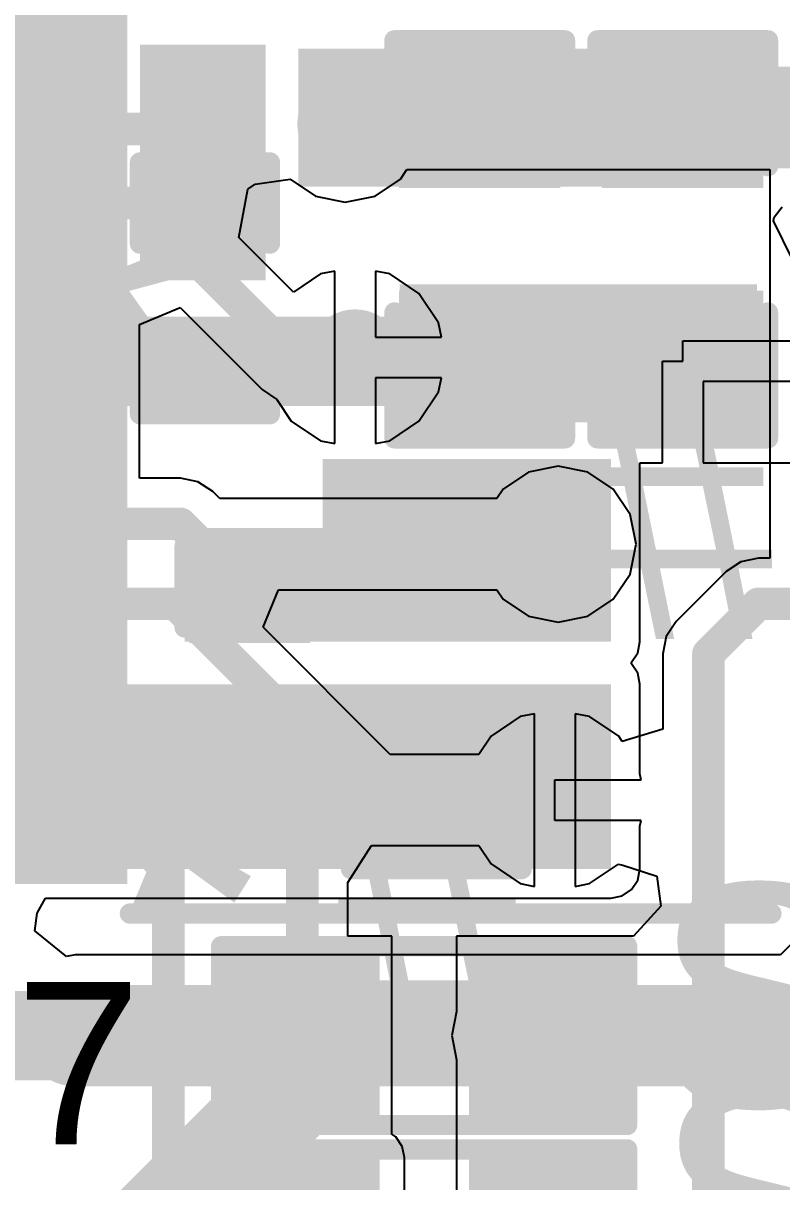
# Model space of a CAD drawing. Header units: millimetres. Extents: x -0.71 to 2.98, y -0.65 to 2.9.
# Drawn here: x 0.6612 to 0.8481, y -0.044 to 0.2413 of the extents above; entities that cross this region are included whole.
import ezdxf

# ---------------------------------------------------------------- set-up
doc = ezdxf.new("R2010")
doc.units = ezdxf.units.MM
doc.header["$MEASUREMENT"] = 0
for name, color, linetype in [('BottomLayer', 5, 'Continuous'), ('BottomOverlay', 54, 'Continuous'), ('BottomPaste', 16, 'Continuous'), ('BottomSolder', 6, 'Continuous'), ('Mechanical2', 216, 'Continuous'), ('TopLayer', 1, 'Continuous'), ('TopOverlay', 2, 'Continuous'), ('TopPaste', 8, 'Continuous'), ('TopSolder', 216, 'Continuous'), ('ViaHoleLayer', 16, 'Continuous')]:
    doc.layers.add(name, color=color, linetype=linetype)
doc.styles.add('Arial', font='', dxfattribs={"height": 0.2})
doc.styles.get('Arial').set_extended_font_data('Arial')

# ---------------------------------------------------------------- blocks, each defined once
blk = doc.blocks.new('SOLDER_BRIDGE_74')
at = {"layer": 'TopLayer'}
for points in [[(-0.045, -0.0175), (-0.045, 0.0175), (-0.015, 0.0175), (-0.015, -0.0175)], [(0.015, -0.0175), (0.015, 0.0175), (0.045, 0.0175), (0.045, -0.0175)]]:
    blk.add_hatch(color=1, dxfattribs=at).paths.add_polyline_path(points)
at = {"layer": 'TopPaste'}
for points in [[(-0.045, -0.0175), (-0.045, 0.0175), (-0.015, 0.0175), (-0.015, -0.0175)], [(0.015, -0.0175), (0.015, 0.0175), (0.045, 0.0175), (0.045, -0.0175)]]:
    blk.add_hatch(color=8, dxfattribs=at).paths.add_polyline_path(points)
at = {"layer": 'TopSolder'}
for points in [[(-0.049, -0.0215), (-0.049, 0.0215), (-0.011, 0.0215), (-0.011, -0.0215)], [(0.011, -0.0215), (0.011, 0.0215), (0.049, 0.0215), (0.049, -0.0215)]]:
    blk.add_hatch(color=216, dxfattribs=at).paths.add_polyline_path(points)
at = {"layer": 'TopOverlay', "const_width": 0.005}
for points in [[(-0.05, 0.022), (-0.05, -0.022)], [(0.05, 0.022), (-0.05, 0.022)], [(0.05, 0.022), (0.05, -0.022)], [(0.05, -0.022), (-0.05, -0.022)]]:
    blk.add_lwpolyline(points, dxfattribs=at)
at = {"layer": 'TopOverlay', "const_width": 0.0025}
for points in [[(-0.05125, 0.022, 1), (-0.04875, 0.022, 1)], [(-0.05125, 0.022, 1), (-0.04875, 0.022, 1)], [(0.04875, 0.022, 1), (0.05125, 0.022, 1)], [(0.04875, 0.022, 1), (0.05125, 0.022, 1)], [(-0.05125, -0.022, 1), (-0.04875, -0.022, 1)], [(-0.05125, -0.022, 1), (-0.04875, -0.022, 1)], [(0.04875, -0.022, 1), (0.05125, -0.022, 1)], [(0.04875, -0.022, 1), (0.05125, -0.022, 1)]]:
    blk.add_lwpolyline(points, format="xyb", close=True, dxfattribs=at)
blk = doc.blocks.new('PCM1865DBTR_250')
at = {"layer": 'TopLayer'}
for points in [[(-0.1437, 0.06496), (-0.08465, 0.06496), (-0.08465, 0.05315), (-0.1437, 0.05315)], [(-0.1437, 0.04528), (-0.08465, 0.04528), (-0.08465, 0.03346), (-0.1437, 0.03346)], [(-0.1437, 0.02559), (-0.08465, 0.02559), (-0.08465, 0.01378), (-0.1437, 0.01378)], [(-0.1437, 0.00591), (-0.08465, 0.00591), (-0.08465, -0.00591), (-0.1437, -0.00591)], [(-0.1437, -0.01378), (-0.08465, -0.01378), (-0.08465, -0.02559), (-0.1437, -0.02559)], [(-0.1437, -0.03346), (-0.08465, -0.03346), (-0.08465, -0.04528), (-0.1437, -0.04528)], [(-0.1437, -0.05315), (-0.08465, -0.05315), (-0.08465, -0.06496), (-0.1437, -0.06496)], [(-0.1437, -0.07283), (-0.08465, -0.07283), (-0.08465, -0.08465), (-0.1437, -0.08465)], [(-0.1437, -0.09252), (-0.08465, -0.09252), (-0.08465, -0.10433), (-0.1437, -0.10433)], [(-0.1437, -0.1122), (-0.08465, -0.1122), (-0.08465, -0.12402), (-0.1437, -0.12402)], [(-0.08465, -0.1437), (-0.1437, -0.1437), (-0.1437, -0.13189), (-0.08465, -0.13189)]]:
    blk.add_hatch(color=1, dxfattribs=at).paths.add_polyline_path(points)
at = {"layer": 'TopPaste'}
for points in [[(-0.1437, 0.06496), (-0.08465, 0.06496), (-0.08465, 0.05315), (-0.1437, 0.05315)], [(-0.1437, 0.04528), (-0.08465, 0.04528), (-0.08465, 0.03346), (-0.1437, 0.03346)], [(-0.1437, 0.02559), (-0.08465, 0.02559), (-0.08465, 0.01378), (-0.1437, 0.01378)], [(-0.1437, 0.00591), (-0.08465, 0.00591), (-0.08465, -0.00591), (-0.1437, -0.00591)], [(-0.1437, -0.01378), (-0.08465, -0.01378), (-0.08465, -0.02559), (-0.1437, -0.02559)], [(-0.1437, -0.03346), (-0.08465, -0.03346), (-0.08465, -0.04528), (-0.1437, -0.04528)], [(-0.1437, -0.05315), (-0.08465, -0.05315), (-0.08465, -0.06496), (-0.1437, -0.06496)], [(-0.1437, -0.07283), (-0.08465, -0.07283), (-0.08465, -0.08465), (-0.1437, -0.08465)], [(-0.1437, -0.09252), (-0.08465, -0.09252), (-0.08465, -0.10433), (-0.1437, -0.10433)], [(-0.1437, -0.1122), (-0.08465, -0.1122), (-0.08465, -0.12402), (-0.1437, -0.12402)], [(-0.08465, -0.1437), (-0.1437, -0.1437), (-0.1437, -0.13189), (-0.08465, -0.13189)]]:
    blk.add_hatch(color=8, dxfattribs=at).paths.add_polyline_path(points)
at = {"layer": 'TopSolder'}
for points in [[(-0.1477, 0.06896), (-0.08065, 0.06896), (-0.08065, 0.04915), (-0.1477, 0.04915)], [(-0.1477, 0.04928), (-0.08065, 0.04928), (-0.08065, 0.02946), (-0.1477, 0.02946)], [(-0.1477, 0.02959), (-0.08065, 0.02959), (-0.08065, 0.00978), (-0.1477, 0.00978)], [(-0.1477, 0.00991), (-0.08065, 0.00991), (-0.08065, -0.00991), (-0.1477, -0.00991)], [(-0.1477, -0.00978), (-0.08065, -0.00978), (-0.08065, -0.02959), (-0.1477, -0.02959)], [(-0.1477, -0.02946), (-0.08065, -0.02946), (-0.08065, -0.04928), (-0.1477, -0.04928)], [(-0.1477, -0.04915), (-0.08065, -0.04915), (-0.08065, -0.06896), (-0.1477, -0.06896)], [(-0.1477, -0.06883), (-0.08065, -0.06883), (-0.08065, -0.08865), (-0.1477, -0.08865)], [(-0.1477, -0.08852), (-0.08065, -0.08852), (-0.08065, -0.10833), (-0.1477, -0.10833)], [(-0.1477, -0.1082), (-0.08065, -0.1082), (-0.08065, -0.12802), (-0.1477, -0.12802)], [(-0.08065, -0.1477), (-0.1477, -0.1477), (-0.1477, -0.12789), (-0.08065, -0.12789)]]:
    blk.add_hatch(color=216, dxfattribs=at).paths.add_polyline_path(points)
at = {"layer": 'TopOverlay', "const_width": 0.005}
blk.add_lwpolyline([(-0.08, -0.155), (0.078, -0.155)], dxfattribs=at)
at = {"layer": 'TopOverlay', "const_width": 0.0025}
for points in [[(-0.08125, -0.155, 1), (-0.07875, -0.155, 1)], [(0.07675, -0.155, 1), (0.07925, -0.155, 1)]]:
    blk.add_lwpolyline(points, format="xyb", close=True, dxfattribs=at)
blk = doc.blocks.new('SOLDER_BRIDGE_271')
at = {"layer": 'TopLayer'}
for points in [[(-0.045, -0.0175), (-0.045, 0.0175), (-0.015, 0.0175), (-0.015, -0.0175)], [(0.015, -0.0175), (0.015, 0.0175), (0.045, 0.0175), (0.045, -0.0175)]]:
    blk.add_hatch(color=1, dxfattribs=at).paths.add_polyline_path(points)
at = {"layer": 'TopPaste'}
for points in [[(-0.045, -0.0175), (-0.045, 0.0175), (-0.015, 0.0175), (-0.015, -0.0175)], [(0.015, -0.0175), (0.015, 0.0175), (0.045, 0.0175), (0.045, -0.0175)]]:
    blk.add_hatch(color=8, dxfattribs=at).paths.add_polyline_path(points)
at = {"layer": 'TopSolder'}
for points in [[(-0.049, -0.0215), (-0.049, 0.0215), (-0.011, 0.0215), (-0.011, -0.0215)], [(0.011, -0.0215), (0.011, 0.0215), (0.049, 0.0215), (0.049, -0.0215)]]:
    blk.add_hatch(color=216, dxfattribs=at).paths.add_polyline_path(points)
at = {"layer": 'TopOverlay', "const_width": 0.005}
for points in [[(-0.05, 0.022), (-0.05, -0.022)], [(0.05, 0.022), (-0.05, 0.022)], [(0.05, 0.022), (0.05, -0.022)], [(0.05, -0.022), (-0.05, -0.022)]]:
    blk.add_lwpolyline(points, dxfattribs=at)
at = {"layer": 'TopOverlay', "const_width": 0.0025}
for points in [[(-0.05125, 0.022, 1), (-0.04875, 0.022, 1)], [(-0.05125, 0.022, 1), (-0.04875, 0.022, 1)], [(0.04875, 0.022, 1), (0.05125, 0.022, 1)], [(0.04875, 0.022, 1), (0.05125, 0.022, 1)], [(-0.05125, -0.022, 1), (-0.04875, -0.022, 1)], [(-0.05125, -0.022, 1), (-0.04875, -0.022, 1)], [(0.04875, -0.022, 1), (0.05125, -0.022, 1)], [(0.04875, -0.022, 1), (0.05125, -0.022, 1)]]:
    blk.add_lwpolyline(points, format="xyb", close=True, dxfattribs=at)
blk = doc.blocks.new('CAP_0603_B_309')
at = {"layer": 'BottomLayer'}
for points in [[(-0.045, -0.0175), (-0.045, 0.0175), (-0.015, 0.0175), (-0.015, -0.0175)], [(0.015, -0.0175), (0.015, 0.0175), (0.045, 0.0175), (0.045, -0.0175)]]:
    blk.add_hatch(color=5, dxfattribs=at).paths.add_polyline_path(points)
at = {"layer": 'BottomPaste'}
for points in [[(-0.045, -0.0175), (-0.045, 0.0175), (-0.015, 0.0175), (-0.015, -0.0175)], [(0.015, -0.0175), (0.015, 0.0175), (0.045, 0.0175), (0.045, -0.0175)]]:
    blk.add_hatch(color=16, dxfattribs=at).paths.add_polyline_path(points)
at = {"layer": 'BottomSolder'}
for points in [[(-0.04736, -0.01986), (-0.04736, 0.01986), (-0.01264, 0.01986), (-0.01264, -0.01986)], [(0.01264, -0.01986), (0.01264, 0.01986), (0.04736, 0.01986), (0.04736, -0.01986)]]:
    blk.add_hatch(color=6, dxfattribs=at).paths.add_polyline_path(points)
at = {"layer": 'BottomOverlay', "const_width": 0.005}
for points in [[(-0.049, -0.021), (-0.049, 0.021)], [(-0.018, 0.021), (-0.049, 0.021)], [(0.049, 0.021), (0.018, 0.021)], [(0.049, -0.021), (0.049, 0.021)], [(-0.018, -0.021), (-0.049, -0.021)], [(0.049, -0.021), (0.018, -0.021)]]:
    blk.add_lwpolyline(points, dxfattribs=at)
at = {"layer": 'BottomOverlay', "const_width": 0.0025}
for points in [[(-0.05025, 0.021, 1), (-0.04775, 0.021, 1)], [(-0.05025, 0.021, 1), (-0.04775, 0.021, 1)], [(-0.01925, 0.021, 1), (-0.01675, 0.021, 1)], [(0.01675, 0.021, 1), (0.01925, 0.021, 1)], [(0.04775, 0.021, 1), (0.05025, 0.021, 1)], [(0.04775, 0.021, 1), (0.05025, 0.021, 1)], [(-0.05025, -0.021, 1), (-0.04775, -0.021, 1)], [(-0.05025, -0.021, 1), (-0.04775, -0.021, 1)], [(-0.01925, -0.021, 1), (-0.01675, -0.021, 1)], [(0.01675, -0.021, 1), (0.01925, -0.021, 1)], [(0.04775, -0.021, 1), (0.05025, -0.021, 1)], [(0.04775, -0.021, 1), (0.05025, -0.021, 1)]]:
    blk.add_lwpolyline(points, format="xyb", close=True, dxfattribs=at)
blk = doc.blocks.new('CAP_0603_B_311')
at = {"layer": 'BottomLayer'}
for points in [[(-0.045, -0.0175), (-0.045, 0.0175), (-0.015, 0.0175), (-0.015, -0.0175)], [(0.015, -0.0175), (0.015, 0.0175), (0.045, 0.0175), (0.045, -0.0175)]]:
    blk.add_hatch(color=5, dxfattribs=at).paths.add_polyline_path(points)
at = {"layer": 'BottomPaste'}
for points in [[(-0.045, -0.0175), (-0.045, 0.0175), (-0.015, 0.0175), (-0.015, -0.0175)], [(0.015, -0.0175), (0.015, 0.0175), (0.045, 0.0175), (0.045, -0.0175)]]:
    blk.add_hatch(color=16, dxfattribs=at).paths.add_polyline_path(points)
at = {"layer": 'BottomSolder'}
for points in [[(-0.04736, -0.01986), (-0.04736, 0.01986), (-0.01264, 0.01986), (-0.01264, -0.01986)], [(0.01264, -0.01986), (0.01264, 0.01986), (0.04736, 0.01986), (0.04736, -0.01986)]]:
    blk.add_hatch(color=6, dxfattribs=at).paths.add_polyline_path(points)
at = {"layer": 'BottomOverlay', "const_width": 0.005}
for points in [[(-0.049, -0.021), (-0.049, 0.021)], [(-0.018, 0.021), (-0.049, 0.021)], [(0.049, 0.021), (0.018, 0.021)], [(0.049, -0.021), (0.049, 0.021)], [(-0.018, -0.021), (-0.049, -0.021)], [(0.049, -0.021), (0.018, -0.021)]]:
    blk.add_lwpolyline(points, dxfattribs=at)
at = {"layer": 'BottomOverlay', "const_width": 0.0025}
for points in [[(-0.05025, 0.021, 1), (-0.04775, 0.021, 1)], [(-0.05025, 0.021, 1), (-0.04775, 0.021, 1)], [(-0.01925, 0.021, 1), (-0.01675, 0.021, 1)], [(0.01675, 0.021, 1), (0.01925, 0.021, 1)], [(0.04775, 0.021, 1), (0.05025, 0.021, 1)], [(0.04775, 0.021, 1), (0.05025, 0.021, 1)], [(-0.05025, -0.021, 1), (-0.04775, -0.021, 1)], [(-0.05025, -0.021, 1), (-0.04775, -0.021, 1)], [(-0.01925, -0.021, 1), (-0.01675, -0.021, 1)], [(0.01675, -0.021, 1), (0.01925, -0.021, 1)], [(0.04775, -0.021, 1), (0.05025, -0.021, 1)], [(0.04775, -0.021, 1), (0.05025, -0.021, 1)]]:
    blk.add_lwpolyline(points, format="xyb", close=True, dxfattribs=at)
blk = doc.blocks.new('CAP_0402_B_312')
at = {"layer": 'BottomLayer'}
for points in [[(-0.0095, 0.0125), (-0.0095, -0.0125), (-0.0275, -0.0125), (-0.0275, 0.0125)], [(0.0275, 0.0125), (0.0275, -0.0125), (0.0095, -0.0125), (0.0095, 0.0125)]]:
    blk.add_hatch(color=5, dxfattribs=at).paths.add_polyline_path(points)
at = {"layer": 'BottomPaste'}
for points in [[(-0.0095, 0.0125), (-0.0095, -0.0125), (-0.0275, -0.0125), (-0.0275, 0.0125)], [(0.0275, 0.0125), (0.0275, -0.0125), (0.0095, -0.0125), (0.0095, 0.0125)]]:
    blk.add_hatch(color=16, dxfattribs=at).paths.add_polyline_path(points)
at = {"layer": 'BottomSolder'}
for points in [[(-0.00714, 0.01486), (-0.00714, -0.01486), (-0.02986, -0.01486), (-0.02986, 0.01486)], [(0.02986, 0.01486), (0.02986, -0.01486), (0.00714, -0.01486), (0.00714, 0.01486)]]:
    blk.add_hatch(color=6, dxfattribs=at).paths.add_polyline_path(points)
at = {"layer": 'BottomOverlay', "const_width": 0.005}
for points in [[(-0.011, 0.016), (-0.031, 0.016)], [(-0.031, -0.016), (-0.031, 0.016)], [(0.031, 0.016), (0.011, 0.016)], [(0.031, -0.016), (0.031, 0.016)], [(-0.011, -0.016), (-0.031, -0.016)], [(0.031, -0.016), (0.011, -0.016)]]:
    blk.add_lwpolyline(points, dxfattribs=at)
at = {"layer": 'BottomOverlay', "const_width": 0.0025}
for points in [[(-0.03225, 0.016, 1), (-0.02975, 0.016, 1)], [(-0.03225, 0.016, 1), (-0.02975, 0.016, 1)], [(-0.01225, 0.016, 1), (-0.00975, 0.016, 1)], [(0.00975, 0.016, 1), (0.01225, 0.016, 1)], [(0.02975, 0.016, 1), (0.03225, 0.016, 1)], [(0.02975, 0.016, 1), (0.03225, 0.016, 1)], [(-0.03225, -0.016, 1), (-0.02975, -0.016, 1)], [(-0.03225, -0.016, 1), (-0.02975, -0.016, 1)], [(-0.01225, -0.016, 1), (-0.00975, -0.016, 1)], [(0.00975, -0.016, 1), (0.01225, -0.016, 1)], [(0.02975, -0.016, 1), (0.03225, -0.016, 1)], [(0.02975, -0.016, 1), (0.03225, -0.016, 1)]]:
    blk.add_lwpolyline(points, format="xyb", close=True, dxfattribs=at)
blk = doc.blocks.new('CAP_0603_B_313')
at = {"layer": 'BottomLayer'}
for points in [[(-0.045, -0.0175), (-0.045, 0.0175), (-0.015, 0.0175), (-0.015, -0.0175)], [(0.015, -0.0175), (0.015, 0.0175), (0.045, 0.0175), (0.045, -0.0175)]]:
    blk.add_hatch(color=5, dxfattribs=at).paths.add_polyline_path(points)
at = {"layer": 'BottomPaste'}
for points in [[(-0.045, -0.0175), (-0.045, 0.0175), (-0.015, 0.0175), (-0.015, -0.0175)], [(0.015, -0.0175), (0.015, 0.0175), (0.045, 0.0175), (0.045, -0.0175)]]:
    blk.add_hatch(color=16, dxfattribs=at).paths.add_polyline_path(points)
at = {"layer": 'BottomSolder'}
for points in [[(-0.04736, -0.01986), (-0.04736, 0.01986), (-0.01264, 0.01986), (-0.01264, -0.01986)], [(0.01264, -0.01986), (0.01264, 0.01986), (0.04736, 0.01986), (0.04736, -0.01986)]]:
    blk.add_hatch(color=6, dxfattribs=at).paths.add_polyline_path(points)
at = {"layer": 'BottomOverlay', "const_width": 0.005}
for points in [[(-0.049, 0.021), (-0.049, -0.021)], [(-0.049, 0.021), (-0.018, 0.021)], [(0.018, 0.021), (0.049, 0.021)], [(0.049, 0.021), (0.049, -0.021)], [(-0.049, -0.021), (-0.018, -0.021)], [(0.018, -0.021), (0.049, -0.021)]]:
    blk.add_lwpolyline(points, dxfattribs=at)
at = {"layer": 'BottomOverlay', "const_width": 0.0025}
for points in [[(-0.05025, 0.021, 1), (-0.04775, 0.021, 1)], [(-0.05025, 0.021, 1), (-0.04775, 0.021, 1)], [(-0.01925, 0.021, 1), (-0.01675, 0.021, 1)], [(0.01675, 0.021, 1), (0.01925, 0.021, 1)], [(0.04775, 0.021, 1), (0.05025, 0.021, 1)], [(0.04775, 0.021, 1), (0.05025, 0.021, 1)], [(-0.05025, -0.021, 1), (-0.04775, -0.021, 1)], [(-0.05025, -0.021, 1), (-0.04775, -0.021, 1)], [(-0.01925, -0.021, 1), (-0.01675, -0.021, 1)], [(0.01675, -0.021, 1), (0.01925, -0.021, 1)], [(0.04775, -0.021, 1), (0.05025, -0.021, 1)], [(0.04775, -0.021, 1), (0.05025, -0.021, 1)]]:
    blk.add_lwpolyline(points, format="xyb", close=True, dxfattribs=at)
blk = doc.blocks.new('CAP_0402_B_314')
at = {"layer": 'BottomLayer'}
for points in [[(-0.0095, 0.0125), (-0.0095, -0.0125), (-0.0275, -0.0125), (-0.0275, 0.0125)], [(0.0275, 0.0125), (0.0275, -0.0125), (0.0095, -0.0125), (0.0095, 0.0125)]]:
    blk.add_hatch(color=5, dxfattribs=at).paths.add_polyline_path(points)
at = {"layer": 'BottomPaste'}
for points in [[(-0.0095, 0.0125), (-0.0095, -0.0125), (-0.0275, -0.0125), (-0.0275, 0.0125)], [(0.0275, 0.0125), (0.0275, -0.0125), (0.0095, -0.0125), (0.0095, 0.0125)]]:
    blk.add_hatch(color=16, dxfattribs=at).paths.add_polyline_path(points)
at = {"layer": 'BottomSolder'}
for points in [[(-0.00714, 0.01486), (-0.00714, -0.01486), (-0.02986, -0.01486), (-0.02986, 0.01486)], [(0.02986, 0.01486), (0.02986, -0.01486), (0.00714, -0.01486), (0.00714, 0.01486)]]:
    blk.add_hatch(color=6, dxfattribs=at).paths.add_polyline_path(points)
at = {"layer": 'BottomOverlay', "const_width": 0.005}
for points in [[(-0.031, 0.016), (-0.031, -0.016)], [(-0.031, 0.016), (-0.011, 0.016)], [(0.011, 0.016), (0.031, 0.016)], [(0.031, 0.016), (0.031, -0.016)], [(-0.031, -0.016), (-0.011, -0.016)], [(0.011, -0.016), (0.031, -0.016)]]:
    blk.add_lwpolyline(points, dxfattribs=at)
at = {"layer": 'BottomOverlay', "const_width": 0.0025}
for points in [[(-0.03225, 0.016, 1), (-0.02975, 0.016, 1)], [(-0.03225, 0.016, 1), (-0.02975, 0.016, 1)], [(-0.01225, 0.016, 1), (-0.00975, 0.016, 1)], [(0.00975, 0.016, 1), (0.01225, 0.016, 1)], [(0.02975, 0.016, 1), (0.03225, 0.016, 1)], [(0.02975, 0.016, 1), (0.03225, 0.016, 1)], [(-0.03225, -0.016, 1), (-0.02975, -0.016, 1)], [(-0.03225, -0.016, 1), (-0.02975, -0.016, 1)], [(-0.01225, -0.016, 1), (-0.00975, -0.016, 1)], [(0.00975, -0.016, 1), (0.01225, -0.016, 1)], [(0.02975, -0.016, 1), (0.03225, -0.016, 1)], [(0.02975, -0.016, 1), (0.03225, -0.016, 1)]]:
    blk.add_lwpolyline(points, format="xyb", close=True, dxfattribs=at)

msp = doc.modelspace()

# ---------------------------------------------------------------- hatches: boundary and pattern name
at = {"layer": 'BottomLayer'}
for points in [[(0.721, 0.178), (0.721, 0.236), (0.69, 0.236), (0.69, 0.178)], [(0.729, 0.201), (0.842, 0.201), (0.842, 0.235), (0.729, 0.235)], [(0.754, 0.143), (0.842, 0.143), (0.842, 0.177), (0.754, 0.177)], [(0.735, 0.102), (0.806, 0.102), (0.806, 0.134), (0.735, 0.134)], [(0.701, 0.089), (0.806, 0.089), (0.806, 0.1155), (0.701, 0.1155)], [(0.632, 0.033), (0.806, 0.033), (0.806, 0.0785), (0.632, 0.0785)]]:
    msp.add_hatch(color=5, dxfattribs=at).paths.add_polyline_path(points)
h = msp.add_hatch(color=5, dxfattribs=at)
edge = h.paths.add_edge_path()
edge.add_arc((0.74057, 0.21643), 0.01181, 0, 360)
h = msp.add_hatch(color=5, dxfattribs=at)
edge = h.paths.add_edge_path()
edge.add_arc((0.70478, 0.21522), 0.01181, 0, 360)
h = msp.add_hatch(color=5, dxfattribs=at)
edge = h.paths.add_edge_path()
edge.add_arc((0.743, 0.159), 0.01181, 0, 360)
h = msp.add_hatch(color=5, dxfattribs=at)
edge = h.paths.add_edge_path()
edge.add_arc((0.793, 0.113), 0.01181, 0, 360)
h = msp.add_hatch(color=5, dxfattribs=at)
edge = h.paths.add_edge_path()
edge.add_arc((0.79218, 0.05), 0.01181, 0, 360)
h = msp.add_hatch(color=5, dxfattribs=at)
edge = h.paths.add_edge_path()
edge.add_arc((0.674, -0.008), 0.01181, 0, 360)
h = msp.add_hatch(color=5, dxfattribs=at)
edge = h.paths.add_edge_path()
edge.add_arc((0.786, -0.008), 0.01181, 0, 360)
at = {"layer": 'BottomSolder'}
h = msp.add_hatch(color=6, dxfattribs=at)
edge = h.paths.add_edge_path()
edge.add_arc((0.70478, 0.21522), 0.00791, 0, 360)
h = msp.add_hatch(color=6, dxfattribs=at)
edge = h.paths.add_edge_path()
edge.add_arc((0.74057, 0.21643), 0.00791, 0, 360)
h = msp.add_hatch(color=6, dxfattribs=at)
edge = h.paths.add_edge_path()
edge.add_arc((0.743, 0.159), 0.00791, 0, 360)
h = msp.add_hatch(color=6, dxfattribs=at)
edge = h.paths.add_edge_path()
edge.add_arc((0.793, 0.113), 0.00791, 0, 360)
h = msp.add_hatch(color=6, dxfattribs=at)
edge = h.paths.add_edge_path()
edge.add_arc((0.79218, 0.05), 0.00791, 0, 360)
h = msp.add_hatch(color=6, dxfattribs=at)
edge = h.paths.add_edge_path()
edge.add_arc((0.674, -0.008), 0.00791, 0, 360)
h = msp.add_hatch(color=6, dxfattribs=at)
edge = h.paths.add_edge_path()
edge.add_arc((0.786, -0.008), 0.00791, 0, 360)
at = {"layer": 'TopLayer'}
h = msp.add_hatch(color=1, dxfattribs=at)
edge = h.paths.add_edge_path()
edge.add_arc((0.74057, 0.21643), 0.01181, 0, 360)
h = msp.add_hatch(color=1, dxfattribs=at)
edge = h.paths.add_edge_path()
edge.add_arc((0.70478, 0.21522), 0.01181, 0, 360)
h = msp.add_hatch(color=1, dxfattribs=at)
edge = h.paths.add_edge_path()
edge.add_arc((0.743, 0.159), 0.01181, 0, 360)
h = msp.add_hatch(color=1, dxfattribs=at)
edge = h.paths.add_edge_path()
edge.add_arc((0.793, 0.113), 0.01181, 0, 360)
h = msp.add_hatch(color=1, dxfattribs=at)
edge = h.paths.add_edge_path()
edge.add_arc((0.79218, 0.05), 0.01181, 0, 360)
h = msp.add_hatch(color=1, dxfattribs=at)
edge = h.paths.add_edge_path()
edge.add_arc((0.674, -0.008), 0.01181, 0, 360)
h = msp.add_hatch(color=1, dxfattribs=at)
edge = h.paths.add_edge_path()
edge.add_arc((0.786, -0.008), 0.01181, 0, 360)
msp.add_hatch(color=1, dxfattribs=at).paths.add_polyline_path([(0.693, -0.08), (0.748, -0.08), (0.748, -0.038), (0.693, -0.038)])
at = {"layer": 'TopSolder'}
h = msp.add_hatch(color=216, dxfattribs=at)
edge = h.paths.add_edge_path()
edge.add_arc((0.70478, 0.21522), 0.00791, 0, 360)
h = msp.add_hatch(color=216, dxfattribs=at)
edge = h.paths.add_edge_path()
edge.add_arc((0.74057, 0.21643), 0.00791, 0, 360)
h = msp.add_hatch(color=216, dxfattribs=at)
edge = h.paths.add_edge_path()
edge.add_arc((0.743, 0.159), 0.00791, 0, 360)
h = msp.add_hatch(color=216, dxfattribs=at)
edge = h.paths.add_edge_path()
edge.add_arc((0.793, 0.113), 0.00791, 0, 360)
h = msp.add_hatch(color=216, dxfattribs=at)
edge = h.paths.add_edge_path()
edge.add_arc((0.79218, 0.05), 0.00791, 0, 360)
h = msp.add_hatch(color=216, dxfattribs=at)
edge = h.paths.add_edge_path()
edge.add_arc((0.674, -0.008), 0.00791, 0, 360)
h = msp.add_hatch(color=216, dxfattribs=at)
edge = h.paths.add_edge_path()
edge.add_arc((0.786, -0.008), 0.00791, 0, 360)
at = {"layer": 'ViaHoleLayer'}
h = msp.add_hatch(color=16, dxfattribs=at)
edge = h.paths.add_edge_path()
edge.add_arc((0.70478, 0.21522), 0.00591, 0, 360)
h = msp.add_hatch(color=16, dxfattribs=at)
edge = h.paths.add_edge_path()
edge.add_arc((0.74057, 0.21643), 0.00591, 0, 360)
h = msp.add_hatch(color=16, dxfattribs=at)
edge = h.paths.add_edge_path()
edge.add_arc((0.743, 0.159), 0.00591, 0, 360)
h = msp.add_hatch(color=16, dxfattribs=at)
edge = h.paths.add_edge_path()
edge.add_arc((0.793, 0.113), 0.00591, 0, 360)
h = msp.add_hatch(color=16, dxfattribs=at)
edge = h.paths.add_edge_path()
edge.add_arc((0.79218, 0.05), 0.00591, 0, 360)
h = msp.add_hatch(color=16, dxfattribs=at)
edge = h.paths.add_edge_path()
edge.add_arc((0.674, -0.008), 0.00591, 0, 360)
h = msp.add_hatch(color=16, dxfattribs=at)
edge = h.paths.add_edge_path()
edge.add_arc((0.786, -0.008), 0.00591, 0, 360)

# ---------------------------------------------------------------- linework, layer by layer
at = {"layer": 'BottomLayer'}
for p, q in [((0.84618, 0.1935), (0.84819, 0.19606)), ((0.84605, 0.19262), (0.84618, 0.1935)), ((0.85069, 0.18306), (0.84605, 0.19262)), ((0.82369, 0.15806), (0.82369, 0.16306)), ((0.82369, 0.16306), (0.85119, 0.16306)), ((0.81869, 0.13306), (0.81869, 0.15806)), ((0.81869, 0.15806), (0.82369, 0.15806)), ((0.85119, 0.15306), (0.82869, 0.15306)), ((0.82869, 0.15306), (0.82869, 0.13306)), ((0.81314, 0.089), (0.81314, 0.13306)), ((0.81314, 0.13306), (0.81869, 0.13306)), ((0.82869, 0.13306), (0.85119, 0.13306)), ((0.81259, 0.08627), (0.81314, 0.089)), ((0.81105, 0.08395), (0.81259, 0.08627)), ((0.81105, 0.08355), (0.81105, 0.08395)), ((0.81259, 0.08123), (0.81105, 0.08355)), ((0.81314, 0.0785), (0.81259, 0.08123)), ((0.81314, 0.05645), (0.81314, 0.0785)), ((0.79218, 0.045), (0.79218, 0.055)), ((0.79218, 0.055), (0.81342, 0.055)), ((0.81342, 0.055), (0.81314, 0.05645)), ((0.81342, 0.045), (0.79218, 0.045)), ((0.81314, 0.04356), (0.81342, 0.045)), ((0.81314, 0.033), (0.81314, 0.04356)), ((0.87012, 0.03424), (0.84776, 0.01188)), ((0.81259, 0.03027), (0.81314, 0.033)), ((0.81105, 0.02795), (0.81259, 0.03027)), ((0.66469, 0.02212), (0.66674, 0.02586)), ((0.66674, 0.02586), (0.806, 0.02586)), ((0.806, 0.02586), (0.80873, 0.02641)), ((0.80873, 0.02641), (0.81105, 0.02795)), ((0.66407, 0.01784), (0.66469, 0.02212)), ((0.67193, 0.01147), (0.66407, 0.01784)), ((0.674, 0.01188), (0.67193, 0.01147)), ((0.84776, 0.01188), (0.674, 0.01188))]:
    msp.add_line(p, q, dxfattribs=at)
for points, const_width in [([(0.82369, 0.21806), (0.86894, 0.21806)], 0.025), ([(0.82206, 0.21643), (0.82369, 0.21806)], 0.008), ([(0.6425, 0.1275), (0.67306, 0.15806)], 0.022), ([(0.67306, 0.15806), (0.77369, 0.15806)], 0.022), ([(0.753, 0.112), (0.75369, 0.11269)], 0.022), ([(0.79269, 0.11269), (0.793, 0.113)], 0.022), ([(0.71263, 0.06213), (0.719, 0.05575)], 0.022), ([(0.856, -0.008), (0.89, 0.026)], 0.025), ([(0.674, -0.075), (0.741, -0.008)], 0.025), ([(0.674, -0.008), (0.741, -0.008)], 0.025), ([(0.741, -0.008), (0.786, -0.008)], 0.025), ([(0.786, -0.008), (0.856, -0.008)], 0.025)]:
    msp.add_lwpolyline(points, dxfattribs=dict(at, const_width=const_width))
for points, const_width in [([(0.81744, 0.21806, 1), (0.82994, 0.21806, 1)], 0.0125), ([(0.82006, 0.21643, 1), (0.82406, 0.21643, 1)], 0.004), ([(0.82169, 0.21806, 1), (0.82569, 0.21806, 1)], 0.004), ([(0.66756, 0.15806, 1), (0.67856, 0.15806, 1)], 0.011), ([(0.66756, 0.15806, 1), (0.67856, 0.15806, 1)], 0.011), ([(0.76819, 0.15806, 1), (0.77919, 0.15806, 1)], 0.011), ([(0.7475, 0.112, 1), (0.7585, 0.112, 1)], 0.011), ([(0.74819, 0.11269, 1), (0.75919, 0.11269, 1)], 0.011), ([(0.78719, 0.11269, 1), (0.79819, 0.11269, 1)], 0.011), ([(0.7875, 0.113, 1), (0.7985, 0.113, 1)], 0.011), ([(0.70713, 0.06213, 1), (0.71813, 0.06213, 1)], 0.011), ([(0.7135, 0.05575, 1), (0.7245, 0.05575, 1)], 0.011), ([(0.66775, -0.008, 1), (0.68025, -0.008, 1)], 0.0125), ([(0.73475, -0.008, 1), (0.74725, -0.008, 1)], 0.0125), ([(0.73475, -0.008, 1), (0.74725, -0.008, 1)], 0.0125), ([(0.73475, -0.008, 1), (0.74725, -0.008, 1)], 0.0125), ([(0.77975, -0.008, 1), (0.79225, -0.008, 1)], 0.0125), ([(0.77975, -0.008, 1), (0.79225, -0.008, 1)], 0.0125), ([(0.84975, -0.008, 1), (0.86225, -0.008, 1)], 0.0125), ([(0.84975, -0.008, 1), (0.86225, -0.008, 1)], 0.0125)]:
    msp.add_lwpolyline(points, format="xyb", close=True, dxfattribs=dict(at, const_width=const_width))
at = {"layer": 'Mechanical2', "const_width": 0.01}
msp.add_lwpolyline([(2.97335, 1.12706, 1), (-0.56996, 1.12706, 1)], format="xyb", close=True, dxfattribs=at)
at = {"layer": 'TopLayer'}
for p, q in [((0.71835, 0.20165), (0.72701, 0.20287)), ((0.72701, 0.20287), (0.73323, 0.19871)), ((0.74791, 0.19871), (0.75413, 0.20287)), ((0.75413, 0.20287), (0.7557, 0.20522)), ((0.7557, 0.20522), (0.84516, 0.20522)), ((0.84516, 0.20522), (0.84516, 0.18384)), ((0.71434, 0.18852), (0.71655, 0.20045)), ((0.71655, 0.20045), (0.71835, 0.20165)), ((0.73323, 0.19871), (0.74057, 0.19725)), ((0.74057, 0.19725), (0.74791, 0.19871)), ((0.72779, 0.17507), (0.71434, 0.18852)), ((0.84516, 0.18384), (0.84516, 0.14447)), ((0.738, 0.18024), (0.73449, 0.17955)), ((0.738, 0.159), (0.738, 0.18024)), ((0.75151, 0.17955), (0.748, 0.18024)), ((0.748, 0.18024), (0.748, 0.164)), ((0.73449, 0.17955), (0.72779, 0.17507)), ((0.75872, 0.17472), (0.75151, 0.17955)), ((0.76355, 0.16751), (0.75872, 0.17472)), ((0.68987, 0.16712), (0.69987, 0.17127)), ((0.69987, 0.17127), (0.72007, 0.15107)), ((0.68987, 0.12922), (0.68987, 0.16712)), ((0.76424, 0.164), (0.76355, 0.16751)), ((0.748, 0.164), (0.76424, 0.164)), ((0.738, 0.13776), (0.738, 0.159)), ((0.76424, 0.154), (0.748, 0.154)), ((0.748, 0.154), (0.748, 0.13776)), ((0.76355, 0.15049), (0.76424, 0.154)), ((0.72007, 0.15107), (0.72007, 0.15107)), ((0.72007, 0.15107), (0.72368, 0.14866)), ((0.72368, 0.14866), (0.72728, 0.14328)), ((0.75872, 0.14328), (0.76355, 0.15049)), ((0.72728, 0.14328), (0.73449, 0.13845)), ((0.75151, 0.13845), (0.75872, 0.14328)), ((0.84516, 0.14447), (0.84516, 0.10954)), ((0.73449, 0.13845), (0.738, 0.13776)), ((0.748, 0.13776), (0.75151, 0.13845)), ((0.793, 0.13218), (0.78566, 0.13072)), ((0.80034, 0.13072), (0.793, 0.13218)), ((0.69999, 0.12922), (0.68987, 0.12922)), ((0.70428, 0.12837), (0.69999, 0.12922)), ((0.69999, 0.12922), (0.69999, 0.12922)), ((0.78566, 0.13072), (0.77944, 0.12656)), ((0.80656, 0.12656), (0.80034, 0.13072)), ((0.70792, 0.12594), (0.70428, 0.12837)), ((0.70965, 0.12422), (0.70792, 0.12594)), ((0.77944, 0.12656), (0.77787, 0.12422)), ((0.81072, 0.12034), (0.80656, 0.12656)), ((0.77787, 0.12422), (0.70965, 0.12422)), ((0.81218, 0.113), (0.81072, 0.12034)), ((0.81072, 0.10566), (0.81218, 0.113)), ((0.83803, 0.10868), (0.83439, 0.10625)), ((0.84232, 0.10954), (0.83803, 0.10868)), ((0.84516, 0.10954), (0.84232, 0.10954)), ((0.80656, 0.09944), (0.81072, 0.10566)), ((0.83439, 0.10625), (0.82207, 0.09393)), ((0.83439, 0.10625), (0.83439, 0.10625)), ((0.72032, 0.09255), (0.72414, 0.10178)), ((0.72414, 0.10178), (0.77787, 0.10178)), ((0.77787, 0.10178), (0.77944, 0.09944)), ((0.77944, 0.09944), (0.78566, 0.09528)), ((0.80034, 0.09528), (0.80656, 0.09944)), ((0.78566, 0.09528), (0.793, 0.09382)), ((0.793, 0.09382), (0.80034, 0.09528)), ((0.75165, 0.06122), (0.72032, 0.09255)), ((0.82207, 0.09393), (0.81964, 0.09029)), ((0.81964, 0.09029), (0.81878, 0.086)), ((0.81878, 0.086), (0.81878, 0.086)), ((0.81878, 0.086), (0.81878, 0.06744)), ((0.78367, 0.07055), (0.77646, 0.06572)), ((0.78718, 0.07124), (0.78367, 0.07055)), ((0.78718, 0.05), (0.78718, 0.07124)), ((0.80069, 0.07055), (0.79718, 0.07124)), ((0.79718, 0.07124), (0.79718, 0.05)), ((0.80791, 0.06572), (0.80069, 0.07055)), ((0.77646, 0.06572), (0.77344, 0.06122)), ((0.80878, 0.06441), (0.80791, 0.06572)), ((0.81878, 0.06744), (0.80878, 0.06441)), ((0.77344, 0.06122), (0.75165, 0.06122)), ((0.78718, 0.02876), (0.78718, 0.05)), ((0.79718, 0.05), (0.79718, 0.02876)), ((0.74122, 0.02974), (0.747, 0.03878)), ((0.747, 0.03878), (0.747, 0.03878)), ((0.747, 0.03878), (0.77344, 0.03878)), ((0.77344, 0.03878), (0.77646, 0.03428)), ((0.77646, 0.03428), (0.78367, 0.02945)), ((0.80069, 0.02945), (0.80785, 0.03424)), ((0.80785, 0.03424), (0.80889, 0.03396)), ((0.80889, 0.03396), (0.81734, 0.03125)), ((0.74122, 0.0165), (0.74122, 0.02974)), ((0.78367, 0.02945), (0.78718, 0.02876)), ((0.79718, 0.02876), (0.80069, 0.02945)), ((0.81734, 0.03125), (0.81827, 0.0239)), ((0.81827, 0.0239), (0.81155, 0.0165)), ((0.752, 0.0165), (0.74122, 0.0165)), ((0.752, -0.03225), (0.752, 0.0165)), ((0.80878, 0.0165), (0.768, 0.0165)), ((0.768, 0.0165), (0.768, -0.00207)), ((0.81155, 0.0165), (0.80878, 0.0165)), ((0.768, -0.00207), (0.76682, -0.008)), ((0.76682, -0.008), (0.768, -0.01393)), ((0.768, -0.01393), (0.768, -0.0325)), ((0.75305, -0.03295), (0.752, -0.03225)), ((0.75459, -0.03527), (0.75305, -0.03295)), ((0.768, -0.0325), (0.768, -0.0425)), ((0.75514, -0.038), (0.75459, -0.03527)), ((0.75514, -0.07211), (0.75514, -0.038)), ((0.768, -0.0425), (0.768, -0.07675))]:
    msp.add_line(p, q, dxfattribs=at)
for points, const_width in [([(0.74057, 0.21643), (0.88169, 0.21643)], 0.008), ([(0.65456, 0.21522), (0.70478, 0.21522)], 0.008), ([(0.6536, 0.197), (0.69, 0.197)], 0.008), ([(0.69, 0.197), (0.728, 0.159)], 0.008), ([(0.728, 0.159), (0.743, 0.159)], 0.008), ([(0.65335, 0.11801), (0.69999, 0.11801)], 0.008), ([(0.69999, 0.11801), (0.705, 0.113)], 0.008), ([(0.705, 0.113), (0.793, 0.113)], 0.008), ([(0.65335, 0.09832), (0.69868, 0.09832)], 0.008), ([(0.69868, 0.09832), (0.747, 0.05)], 0.008), ([(0.83, 0.086), (0.84232, 0.09832)], 0.008), ([(0.84232, 0.09832), (0.88169, 0.09832)], 0.008), ([(0.83, -0.084), (0.83, 0.086)], 0.008), ([(0.65335, 0.05895), (0.71005, 0.05895)], 0.008), ([(0.71005, 0.05895), (0.73, 0.039)], 0.008), ([(0.747, 0.05), (0.79218, 0.05)], 0.008), ([(0.65335, 0.03927), (0.69027, 0.03927)], 0.008), ([(0.69027, 0.03927), (0.697, 0.03253)], 0.008), ([(0.73, -0.008), (0.73, 0.039)], 0.008), ([(0.697, -0.061), (0.697, 0.03253)], 0.008), ([(0.638, -0.008), (0.674, -0.008)], 0.022)]:
    msp.add_lwpolyline(points, dxfattribs=dict(at, const_width=const_width))
for points, const_width in [([(0.73857, 0.21643, 1), (0.74257, 0.21643, 1)], 0.004), ([(0.70278, 0.21522, 1), (0.70678, 0.21522, 1)], 0.004), ([(0.688, 0.197, 1), (0.692, 0.197, 1)], 0.004), ([(0.688, 0.197, 1), (0.692, 0.197, 1)], 0.004), ([(0.726, 0.159, 1), (0.73, 0.159, 1)], 0.004), ([(0.726, 0.159, 1), (0.73, 0.159, 1)], 0.004), ([(0.741, 0.159, 1), (0.745, 0.159, 1)], 0.004), ([(0.69799, 0.11801, 1), (0.70199, 0.11801, 1)], 0.004), ([(0.69799, 0.11801, 1), (0.70199, 0.11801, 1)], 0.004), ([(0.703, 0.113, 1), (0.707, 0.113, 1)], 0.004), ([(0.703, 0.113, 1), (0.707, 0.113, 1)], 0.004), ([(0.791, 0.113, 1), (0.795, 0.113, 1)], 0.004), ([(0.69668, 0.09832, 1), (0.70068, 0.09832, 1)], 0.004), ([(0.69668, 0.09832, 1), (0.70068, 0.09832, 1)], 0.004), ([(0.84032, 0.09832, 1), (0.84432, 0.09832, 1)], 0.004), ([(0.84032, 0.09832, 1), (0.84432, 0.09832, 1)], 0.004), ([(0.828, 0.086, 1), (0.832, 0.086, 1)], 0.004), ([(0.828, 0.086, 1), (0.832, 0.086, 1)], 0.004), ([(0.70805, 0.05895, 1), (0.71205, 0.05895, 1)], 0.004), ([(0.70805, 0.05895, 1), (0.71205, 0.05895, 1)], 0.004), ([(0.745, 0.05, 1), (0.749, 0.05, 1)], 0.004), ([(0.745, 0.05, 1), (0.749, 0.05, 1)], 0.004), ([(0.79018, 0.05, 1), (0.79418, 0.05, 1)], 0.004), ([(0.68827, 0.03927, 1), (0.69227, 0.03927, 1)], 0.004), ([(0.68827, 0.03927, 1), (0.69227, 0.03927, 1)], 0.004), ([(0.728, 0.039, 1), (0.732, 0.039, 1)], 0.004), ([(0.728, 0.039, 1), (0.732, 0.039, 1)], 0.004), ([(0.695, 0.03253, 1), (0.699, 0.03253, 1)], 0.004), ([(0.695, 0.03253, 1), (0.699, 0.03253, 1)], 0.004), ([(0.6685, -0.008, 1), (0.6795, -0.008, 1)], 0.011), ([(0.728, -0.008, 1), (0.732, -0.008, 1)], 0.004)]:
    msp.add_lwpolyline(points, format="xyb", close=True, dxfattribs=dict(at, const_width=const_width))

# ---------------------------------------------------------------- block references
msp.add_blockref('PCM1865DBTR_250', (0.76752, 0.17706))
for name, p, rotation in [('CAP_0603_B_311', (0.77369, 0.18806), 270), ('CAP_0603_B_309', (0.82369, 0.18806), 270), ('CAP_0402_B_312', (0.706, 0.176), 270), ('CAP_0603_B_313', (0.763, 0.082), 90), ('CAP_0402_B_314', (0.717, 0.0815), 90), ('SOLDER_BRIDGE_271', (0.76, -0.008), 180), ('SOLDER_BRIDGE_74', (0.76, -0.058), 180)]:
    msp.add_blockref(name, p, dxfattribs=dict(rotation=rotation))

# ---------------------------------------------------------------- texts
at = {"layer": 'BottomOverlay', "style": 'Arial'}
for rotation, p in [(360, (0.66099, 0.11789)), (90, (0.75661, 0.01799))]:
    msp.add_text('*', height=0.08, rotation=rotation, dxfattribs=at).set_placement(p)
at = {"layer": 'BottomOverlay', "style": 'Arial', "text_generation_flag": 2}
for p in [(0.84602, 0.08967), (0.78502, -0.01633)]:
    msp.add_text('#', height=0.06, rotation=360, dxfattribs=at).set_placement(p)
at = {"layer": 'TopOverlay', "style": 'Arial'}
for s, height, p in [('SB28', 0.055, (0.8164, -0.02561)), ('SB27', 0.04, (0.55367, -0.0348)), ('SB74', 0.055, (0.81686, -0.07561))]:
    msp.add_text(s, height=height, dxfattribs=at).set_placement(p)

doc.saveas('drawing.dxf')
